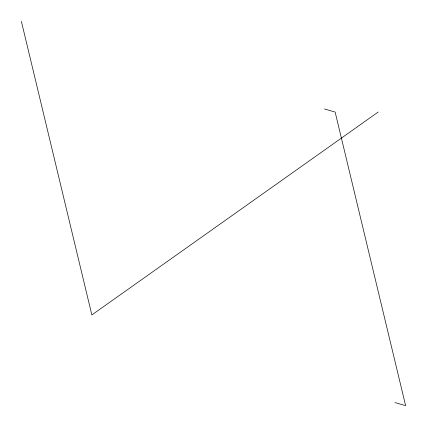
<?xml version="1.0" encoding="UTF-8"?>
<svg xmlns="http://www.w3.org/2000/svg" width="427" height="427" viewBox="0 0 427 427"><rect width="100%" height="100%" fill="white"/><g stroke="black" fill="none" stroke-linecap="round" stroke-linejoin="round"><path stroke-width="0.64" d="M378.237 112.007L91.853 314.934L21.371 21.35M324.557 109.002L335.147 112.066L405.629 405.65L395.039 402.586"/></g></svg>
